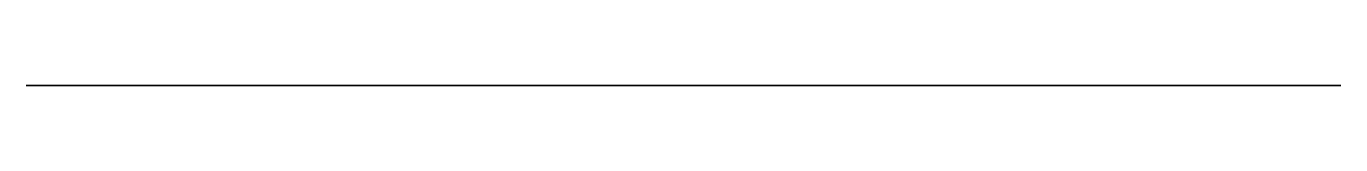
# Model space of a CAD drawing. Header units: millimetres. Extents: x 128.7 to 147.7, y 0 to 0.
import ezdxf

# ---------------------------------------------------------------- set-up
doc = ezdxf.new("R2010")
doc.units = ezdxf.units.MM
doc.layers.get('0').update_dxf_attribs({"color": 173, "true_color": 0x5858e1})

msp = doc.modelspace()

# ---------------------------------------------------------------- linework, layer by layer
at = {"color": 151, "true_color": 0x9ab9e5}
msp.add_polyline3d([(138.484, 0, -20.405), (138.484, 0, -22.6), (147.727, 0, -28.039), (147.727, 0, -107.261), (128.669, 0, -107.261), (128.669, 0, -84.783), (130.17, 0, -83.357), (130.17, 0, -11.497), (128.669, 0, -10.25), (128.669, 0, 16.927), (138.484, 0, 16.927), (138.484, 0, -7.813), (138.897, 0, -7.835), (139.306, 0, -7.883), (139.708, 0, -7.958), (140.102, 0, -8.057), (140.487, 0, -8.182), (140.863, 0, -8.33), (141.227, 0, -8.502), (141.58, 0, -8.697), (141.919, 0, -8.914), (142.244, 0, -9.152), (142.554, 0, -9.411), (142.847, 0, -9.691), (143.123, 0, -9.989), (143.38, 0, -10.307), (143.618, 0, -10.643), (143.834, 0, -10.996), (144.027, 0, -11.363), (144.194, 0, -11.739), (144.336, 0, -12.122), (144.452, 0, -12.512), (144.542, 0, -12.906), (144.606, 0, -13.305), (144.645, 0, -13.706), (144.657, 0, -14.109), (144.645, 0, -14.512), (144.606, 0, -14.913), (144.542, 0, -15.312), (144.452, 0, -15.706), (144.336, 0, -16.096), (144.194, 0, -16.479), (144.027, 0, -16.855), (143.834, 0, -17.222), (143.618, 0, -17.575), (143.38, 0, -17.911), (143.123, 0, -18.229), (142.847, 0, -18.527), (142.554, 0, -18.807), (142.244, 0, -19.066), (141.919, 0, -19.304), (141.58, 0, -19.521), (141.227, 0, -19.716), (140.863, 0, -19.888), (140.487, 0, -20.036), (140.102, 0, -20.161), (139.708, 0, -20.26), (139.306, 0, -20.335), (138.897, 0, -20.383)], close=True, dxfattribs=at)

doc.saveas('drawing.dxf')
